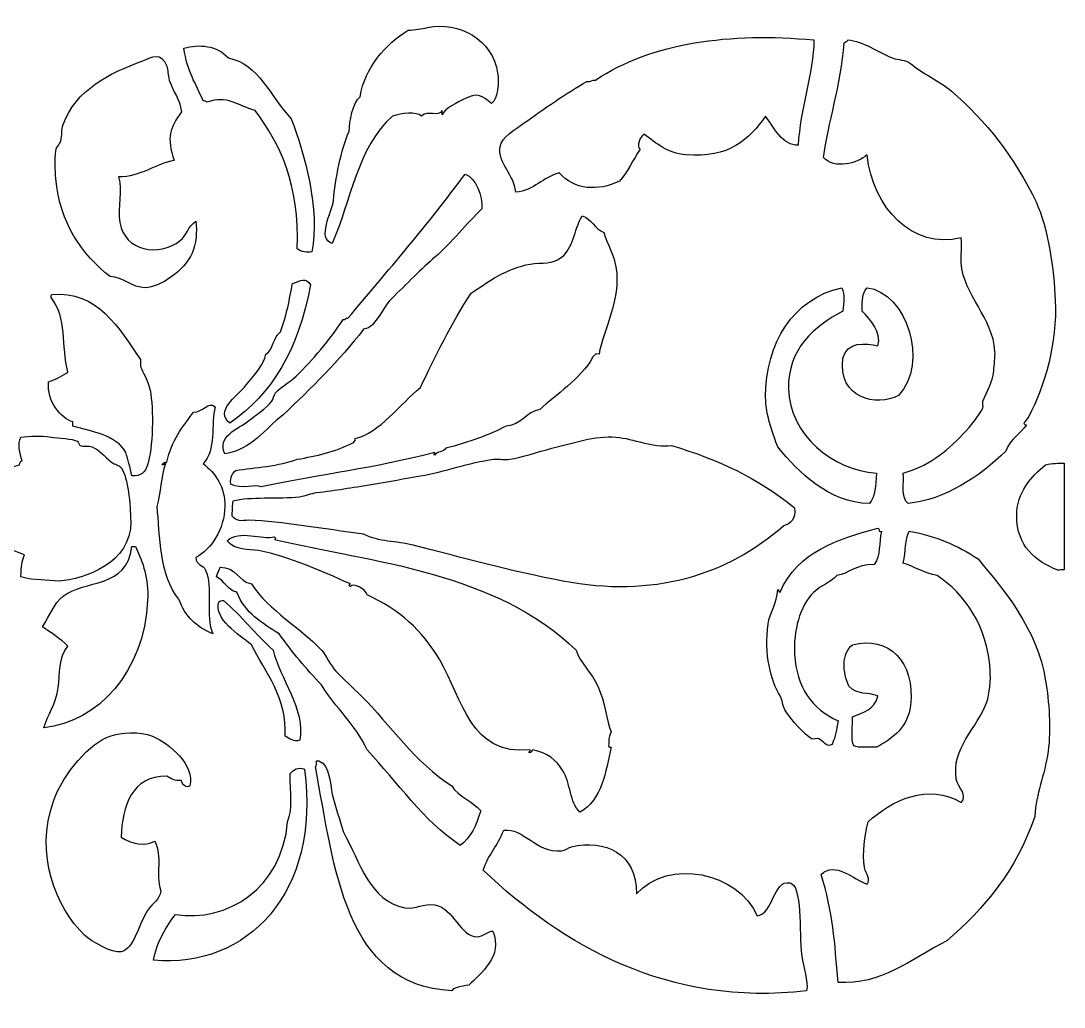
# Model space of a CAD drawing. Header units: centimetres. Extents: x -11.5 to 11.5, y -11.2 to 11.2.
# Drawn here: x 8.833 to 11.43, y 4.728 to 7.183 of the extents above; entities that cross this region are included whole.
import ezdxf

# ---------------------------------------------------------------- set-up
doc = ezdxf.new("R2010")
doc.units = ezdxf.units.CM
doc.header["$MEASUREMENT"] = 0
doc.layers.add('Layer 1', color=7, linetype='Continuous')

msp = doc.modelspace()

# ---------------------------------------------------------------- linework, layer by layer
at = {"layer": 'Layer 1'}
for points, knots in [([(9.84538, 7.16615), (9.82913, 7.16268), (9.81426, 7.16118), (9.79733, 7.15924), (9.79733, 7.15924), (9.74087, 7.12508), (9.68927, 7.0674), (9.67713, 6.9939), (9.67713, 6.9939), (9.65832, 6.9784), (9.65107, 6.93236), (9.65009, 6.9078), (9.65009, 6.9078), (9.62958, 6.86121), (9.61535, 6.78932), (9.61104, 6.73558), (9.61104, 6.73558), (9.60736, 6.70859), (9.56881, 6.63948), (9.60805, 6.62879), (9.60805, 6.62879), (9.65433, 6.73573), (9.66988, 6.86734), (9.75828, 6.94568), (9.75828, 6.94568), (9.78029, 6.95248), (9.81689, 6.95756), (9.83041, 6.94568), (9.83041, 6.94568), (9.84626, 6.96214), (9.87235, 6.94155), (9.8815, 6.95946), (9.8815, 6.95946), (9.8815, 6.95602), (9.8815, 6.95255), (9.8815, 6.94911), (9.8815, 6.94911), (9.88997, 6.96573), (9.91619, 6.9784), (9.94159, 6.99046), (9.94159, 6.99046), (9.9685, 7.00319), (9.98112, 6.9984), (10.00472, 6.97668), (10.00472, 6.97668), (10.02136, 6.99025), (10.023, 7.0301), (10.01972, 7.05246), (10.01972, 7.05246), (10.00734, 7.13641), (9.92309, 7.18271), (9.84538, 7.16615)], [0, 0, 0, 0, 0.0714286, 0.0714286, 0.0714286, 0.0714286, 0.1428571, 0.1428571, 0.1428571, 0.1428571, 0.2142857, 0.2142857, 0.2142857, 0.2142857, 0.2857143, 0.2857143, 0.2857143, 0.2857143, 0.3571429, 0.3571429, 0.3571429, 0.3571429, 0.4285714, 0.4285714, 0.4285714, 0.4285714, 0.5, 0.5, 0.5, 0.5, 0.5714286, 0.5714286, 0.5714286, 0.5714286, 0.6428571, 0.6428571, 0.6428571, 0.6428571, 0.7142857, 0.7142857, 0.7142857, 0.7142857, 0.7857143, 0.7857143, 0.7857143, 0.7857143, 0.8571429, 0.8571429, 0.8571429, 0.8571429, 1, 1, 1, 1]), ([(10.0257, 6.86995), (10.01969, 6.8286), (10.06115, 6.80026), (10.06478, 6.75628), (10.06478, 6.75628), (10.1114, 6.76028), (10.1319, 6.79417), (10.17299, 6.80451), (10.17299, 6.80451), (10.21114, 6.76202), (10.26869, 6.75757), (10.32322, 6.78385), (10.32322, 6.78385), (10.34404, 6.80589), (10.3565, 6.83759), (10.37434, 6.86307), (10.37434, 6.86307), (10.36336, 6.87135), (10.37516, 6.89395), (10.38334, 6.90096), (10.38334, 6.90096), (10.41607, 6.87776), (10.44187, 6.85336), (10.48856, 6.84929), (10.48856, 6.84929), (10.59574, 6.83998), (10.64527, 6.88752), (10.68687, 6.94573), (10.68687, 6.94573), (10.70732, 6.9162), (10.73024, 6.87167), (10.76799, 6.87342), (10.76799, 6.87342), (10.77201, 6.96012), (10.80662, 7.0532), (10.80707, 7.1352), (10.80707, 7.1352), (10.59919, 7.15457), (10.40321, 7.12919), (10.26317, 7.03532), (10.26317, 7.03532), (10.25367, 7.03699), (10.25256, 7.0291), (10.24214, 7.03188), (10.24214, 7.03188), (10.19362, 7.00484), (10.13136, 6.96097), (10.08585, 6.92856), (10.08585, 6.92856), (10.06345, 6.91254), (10.02898, 6.89246), (10.0257, 6.86995)], [0, 0, 0, 0, 0.0714286, 0.0714286, 0.0714286, 0.0714286, 0.1428571, 0.1428571, 0.1428571, 0.1428571, 0.2142857, 0.2142857, 0.2142857, 0.2142857, 0.2857143, 0.2857143, 0.2857143, 0.2857143, 0.3571429, 0.3571429, 0.3571429, 0.3571429, 0.4285714, 0.4285714, 0.4285714, 0.4285714, 0.5, 0.5, 0.5, 0.5, 0.5714286, 0.5714286, 0.5714286, 0.5714286, 0.6428571, 0.6428571, 0.6428571, 0.6428571, 0.7142857, 0.7142857, 0.7142857, 0.7142857, 0.7857143, 0.7857143, 0.7857143, 0.7857143, 0.8571429, 0.8571429, 0.8571429, 0.8571429, 1, 1, 1, 1]), ([(9.34958, 7.09037), (9.32161, 7.12183), (9.27616, 7.12574), (9.23843, 7.11447), (9.23843, 7.11447), (9.24751, 7.05534), (9.26783, 7.02845), (9.28648, 6.98361), (9.28648, 6.98361), (9.29003, 6.98305), (9.295, 6.98419), (9.29548, 6.98017), (9.29548, 6.98017), (9.34763, 6.99853), (9.37131, 6.97213), (9.41571, 6.95951), (9.41571, 6.95951), (9.47902, 6.87707), (9.52639, 6.77637), (9.52091, 6.61505), (9.52091, 6.61505), (9.52956, 6.60777), (9.54755, 6.60465), (9.55697, 6.60817), (9.55697, 6.60817), (9.57824, 6.71054), (9.53906, 6.85429), (9.50585, 6.93885), (9.50585, 6.93885), (9.45332, 6.99414), (9.42499, 7.07635), (9.34958, 7.09037)], [0, 0, 0, 0, 0.1111111, 0.1111111, 0.1111111, 0.1111111, 0.2222222, 0.2222222, 0.2222222, 0.2222222, 0.3333333, 0.3333333, 0.3333333, 0.3333333, 0.4444444, 0.4444444, 0.4444444, 0.4444444, 0.5555556, 0.5555556, 0.5555556, 0.5555556, 0.6666667, 0.6666667, 0.6666667, 0.6666667, 0.7777778, 0.7777778, 0.7777778, 0.7777778, 1, 1, 1, 1]), ([(11.14957, 7.00771), (11.1198, 7.03319), (11.07596, 7.05253), (11.04739, 7.07661), (11.04739, 7.07661), (11.03419, 7.08772), (11.01829, 7.08412), (11.00233, 7.09039), (11.00233, 7.09039), (10.96624, 7.10457), (10.9311, 7.13211), (10.89118, 7.13518), (10.89118, 7.13518), (10.89041, 7.13034), (10.88457, 7.13126), (10.88216, 7.12827), (10.88216, 7.12827), (10.8751, 7.02334), (10.84155, 6.92552), (10.83107, 6.84239), (10.83107, 6.84239), (10.85708, 6.81249), (10.91611, 6.82757), (10.93923, 6.84927), (10.93923, 6.84927), (10.95421, 6.71621), (11.05207, 6.61337), (11.17362, 6.6426), (11.17362, 6.6426), (11.17706, 6.61873), (11.17198, 6.5999), (11.17362, 6.58061), (11.17362, 6.58061), (11.18055, 6.4979), (11.2527, 6.4439), (11.25778, 6.36016), (11.25778, 6.36016), (11.25849, 6.34733), (11.25611, 6.32505), (11.25474, 6.31193), (11.25474, 6.31193), (11.25164, 6.28164), (11.23775, 6.26216), (11.22773, 6.23615), (11.22773, 6.23615), (11.22598, 6.23163), (11.22995, 6.22311), (11.22773, 6.21893), (11.22773, 6.21893), (11.2064, 6.17924), (11.15571, 6.12635), (11.11052, 6.09492), (11.11052, 6.09492), (11.08438, 6.07674), (11.05588, 6.06539), (11.02943, 6.05703), (11.02943, 6.05703), (11.03216, 6.03483), (11.02303, 5.99379), (11.04144, 5.98125), (11.04144, 5.98125), (11.13418, 5.99149), (11.21784, 6.04671), (11.28483, 6.11211), (11.28483, 6.11211), (11.2966, 6.1437), (11.32195, 6.1545), (11.33592, 6.17757), (11.33592, 6.17757), (11.33494, 6.17593), (11.32978, 6.1795), (11.32989, 6.18098), (11.32989, 6.18098), (11.33005, 6.18283), (11.34002, 6.19474), (11.34193, 6.1982), (11.34193, 6.1982), (11.38093, 6.27075), (11.41318, 6.38198), (11.40802, 6.48752), (11.40802, 6.48752), (11.40437, 6.56163), (11.39111, 6.66672), (11.35995, 6.73207), (11.35995, 6.73207), (11.30819, 6.84066), (11.23476, 6.93482), (11.14957, 7.00771)], [0, 0, 0, 0, 0.0434783, 0.0434783, 0.0434783, 0.0434783, 0.0869565, 0.0869565, 0.0869565, 0.0869565, 0.1304348, 0.1304348, 0.1304348, 0.1304348, 0.173913, 0.173913, 0.173913, 0.173913, 0.2173913, 0.2173913, 0.2173913, 0.2173913, 0.2608696, 0.2608696, 0.2608696, 0.2608696, 0.3043478, 0.3043478, 0.3043478, 0.3043478, 0.3478261, 0.3478261, 0.3478261, 0.3478261, 0.3913043, 0.3913043, 0.3913043, 0.3913043, 0.4347826, 0.4347826, 0.4347826, 0.4347826, 0.4782609, 0.4782609, 0.4782609, 0.4782609, 0.5217391, 0.5217391, 0.5217391, 0.5217391, 0.5652174, 0.5652174, 0.5652174, 0.5652174, 0.6086957, 0.6086957, 0.6086957, 0.6086957, 0.6521739, 0.6521739, 0.6521739, 0.6521739, 0.6956522, 0.6956522, 0.6956522, 0.6956522, 0.7391304, 0.7391304, 0.7391304, 0.7391304, 0.7826087, 0.7826087, 0.7826087, 0.7826087, 0.826087, 0.826087, 0.826087, 0.826087, 0.8695652, 0.8695652, 0.8695652, 0.8695652, 0.9130435, 0.9130435, 0.9130435, 0.9130435, 1, 1, 1, 1]), ([(9.20234, 7.03528), (9.19813, 7.04795), (9.19961, 7.06134), (9.19633, 7.06973), (9.19633, 7.06973), (9.18143, 7.10783), (9.15982, 7.09219), (9.13624, 7.08351), (9.13624, 7.08351), (9.05096, 7.05208), (8.96945, 7.01033), (8.93788, 6.92505), (8.93788, 6.92505), (8.9332, 6.9124), (8.93627, 6.89745), (8.93187, 6.88372), (8.93187, 6.88372), (8.92888, 6.87443), (8.92126, 6.86994), (8.91983, 6.85962), (8.91983, 6.85962), (8.91665, 6.83702), (8.91816, 6.80996), (8.91983, 6.79072), (8.91983, 6.79072), (8.92978, 6.67798), (8.98513, 6.60104), (9.05506, 6.54617), (9.05506, 6.54617), (9.08718, 6.54577), (9.10898, 6.51842), (9.14219, 6.5186), (9.14219, 6.5186), (9.17823, 6.51881), (9.24046, 6.56107), (9.25943, 6.6047), (9.25943, 6.6047), (9.26925, 6.62743), (9.27155, 6.65809), (9.26843, 6.68392), (9.26843, 6.68392), (9.24774, 6.66987), (9.24594, 6.6487), (9.22935, 6.63571), (9.22935, 6.63571), (9.17593, 6.59377), (9.09118, 6.6102), (9.07909, 6.68048), (9.07909, 6.68048), (9.07229, 6.72009), (9.08679, 6.76004), (9.0761, 6.79415), (9.0761, 6.79415), (9.12931, 6.79436), (9.16823, 6.82643), (9.21437, 6.83548), (9.21437, 6.83548), (9.19466, 6.89083), (9.20421, 6.91792), (9.23236, 6.95605), (9.23236, 6.95605), (9.22814, 6.99113), (9.21348, 7.002), (9.20234, 7.03528)], [0, 0, 0, 0, 0.0588235, 0.0588235, 0.0588235, 0.0588235, 0.1176471, 0.1176471, 0.1176471, 0.1176471, 0.1764706, 0.1764706, 0.1764706, 0.1764706, 0.2352941, 0.2352941, 0.2352941, 0.2352941, 0.2941176, 0.2941176, 0.2941176, 0.2941176, 0.3529412, 0.3529412, 0.3529412, 0.3529412, 0.4117647, 0.4117647, 0.4117647, 0.4117647, 0.4705882, 0.4705882, 0.4705882, 0.4705882, 0.5294118, 0.5294118, 0.5294118, 0.5294118, 0.5882353, 0.5882353, 0.5882353, 0.5882353, 0.6470588, 0.6470588, 0.6470588, 0.6470588, 0.7058824, 0.7058824, 0.7058824, 0.7058824, 0.7647059, 0.7647059, 0.7647059, 0.7647059, 0.8235294, 0.8235294, 0.8235294, 0.8235294, 0.8823529, 0.8823529, 0.8823529, 0.8823529, 1, 1, 1, 1]), ([(9.46682, 6.25683), (9.46227, 6.25194), (9.46158, 6.24082), (9.4578, 6.23617), (9.4578, 6.23617), (9.44237, 6.21746), (9.41779, 6.20143), (9.40068, 6.18794), (9.40068, 6.18794), (9.37322, 6.16632), (9.31996, 6.14913), (9.34059, 6.10528), (9.34059, 6.10528), (9.40793, 6.11536), (9.43933, 6.16664), (9.48481, 6.20172), (9.48481, 6.20172), (9.55619, 6.26802), (9.62496, 6.33729), (9.68618, 6.41527), (9.68618, 6.41527), (9.6952, 6.41696), (9.7015, 6.41982), (9.70719, 6.42562), (9.70719, 6.42562), (9.72412, 6.44292), (9.74077, 6.47682), (9.75526, 6.49105), (9.75526, 6.49105), (9.7918, 6.52695), (9.83289, 6.56802), (9.86345, 6.5944), (9.86345, 6.5944), (9.90581, 6.63094), (9.9424, 6.67915), (9.98063, 6.71494), (9.98063, 6.71494), (9.98137, 6.74711), (9.96756, 6.79156), (9.93859, 6.80106), (9.93859, 6.80106), (9.84617, 6.6762), (9.74616, 6.56008), (9.6471, 6.44284), (9.6471, 6.44284), (9.64136, 6.44361), (9.64043, 6.43895), (9.63509, 6.4394), (9.63509, 6.4394), (9.60056, 6.38759), (9.56098, 6.34015), (9.51788, 6.29819), (9.51788, 6.29819), (9.50219, 6.28289), (9.48119, 6.27254), (9.46682, 6.25683)], [0, 0, 0, 0, 0.0666667, 0.0666667, 0.0666667, 0.0666667, 0.1333333, 0.1333333, 0.1333333, 0.1333333, 0.2, 0.2, 0.2, 0.2, 0.2666667, 0.2666667, 0.2666667, 0.2666667, 0.3333333, 0.3333333, 0.3333333, 0.3333333, 0.4, 0.4, 0.4, 0.4, 0.4666667, 0.4666667, 0.4666667, 0.4666667, 0.5333333, 0.5333333, 0.5333333, 0.5333333, 0.6, 0.6, 0.6, 0.6, 0.6666667, 0.6666667, 0.6666667, 0.6666667, 0.7333333, 0.7333333, 0.7333333, 0.7333333, 0.8, 0.8, 0.8, 0.8, 0.8666667, 0.8666667, 0.8666667, 0.8666667, 1, 1, 1, 1]), ([(9.82742, 6.27061), (9.7767, 6.22788), (9.72548, 6.1575), (9.66512, 6.14316), (9.66512, 6.14316), (9.66538, 6.13697), (9.66263, 6.13469), (9.65909, 6.13281), (9.65909, 6.13281), (9.61424, 6.10926), (9.56813, 6.09998), (9.52087, 6.09148), (9.52087, 6.09148), (9.47613, 6.07502), (9.41464, 6.07047), (9.36762, 6.06391), (9.36762, 6.06391), (9.36066, 6.05576), (9.35233, 6.04928), (9.35555, 6.02946), (9.35555, 6.02946), (9.38, 6.01575), (9.42006, 6.0307), (9.43069, 6.02258), (9.43069, 6.02258), (9.59211, 6.05642), (9.70348, 6.06756), (9.86342, 6.10868), (9.86342, 6.10868), (9.86371, 6.10482), (9.85903, 6.10331), (9.86342, 6.1018), (9.86342, 6.1018), (9.86837, 6.1122), (9.88538, 6.10873), (9.89043, 6.11902), (9.89043, 6.11902), (9.94612, 6.13299), (10.00333, 6.15371), (10.04069, 6.17413), (10.04069, 6.17413), (10.07908, 6.17606), (10.08977, 6.20974), (10.12483, 6.21546), (10.12483, 6.21546), (10.16409, 6.25187), (10.22519, 6.29031), (10.25707, 6.34635), (10.25707, 6.34635), (10.26072, 6.35024), (10.26252, 6.35617), (10.27207, 6.35323), (10.27207, 6.35323), (10.2816, 6.41186), (10.32784, 6.48698), (10.31417, 6.57024), (10.31417, 6.57024), (10.30925, 6.60014), (10.29298, 6.62636), (10.28409, 6.65634), (10.28409, 6.65634), (10.26152, 6.66491), (10.2534, 6.69005), (10.23001, 6.69767), (10.23001, 6.69767), (10.20866, 6.65896), (10.20876, 6.61832), (10.17892, 6.59435), (10.17892, 6.59435), (10.15672, 6.57646), (10.13053, 6.58181), (10.10079, 6.57713), (10.10079, 6.57713), (10.04385, 6.56813), (9.99456, 6.5326), (9.95358, 6.50479), (9.95358, 6.50479), (9.90489, 6.43198), (9.8648, 6.34716), (9.82742, 6.27061)], [0, 0, 0, 0, 0.047619, 0.047619, 0.047619, 0.047619, 0.0952381, 0.0952381, 0.0952381, 0.0952381, 0.1428571, 0.1428571, 0.1428571, 0.1428571, 0.1904762, 0.1904762, 0.1904762, 0.1904762, 0.2380952, 0.2380952, 0.2380952, 0.2380952, 0.2857143, 0.2857143, 0.2857143, 0.2857143, 0.3333333, 0.3333333, 0.3333333, 0.3333333, 0.3809524, 0.3809524, 0.3809524, 0.3809524, 0.4285714, 0.4285714, 0.4285714, 0.4285714, 0.4761905, 0.4761905, 0.4761905, 0.4761905, 0.5238095, 0.5238095, 0.5238095, 0.5238095, 0.5714286, 0.5714286, 0.5714286, 0.5714286, 0.6190476, 0.6190476, 0.6190476, 0.6190476, 0.6666667, 0.6666667, 0.6666667, 0.6666667, 0.7142857, 0.7142857, 0.7142857, 0.7142857, 0.7619048, 0.7619048, 0.7619048, 0.7619048, 0.8095238, 0.8095238, 0.8095238, 0.8095238, 0.8571429, 0.8571429, 0.8571429, 0.8571429, 0.9047619, 0.9047619, 0.9047619, 0.9047619, 1, 1, 1, 1]), ([(9.55392, 6.52551), (9.54159, 6.54586), (9.5299, 6.53599), (9.50886, 6.52895), (9.50886, 6.52895), (9.50177, 6.49109), (9.49457, 6.44865), (9.47883, 6.40841), (9.47883, 6.40841), (9.46124, 6.3964), (9.46161, 6.36383), (9.44277, 6.3533), (9.44277, 6.3533), (9.43629, 6.32666), (9.41756, 6.3053), (9.39467, 6.27752), (9.39467, 6.27752), (9.36811, 6.24519), (9.31556, 6.21291), (9.35263, 6.18105), (9.35263, 6.18105), (9.45933, 6.25527), (9.52254, 6.36208), (9.55392, 6.52551)], [0, 0, 0, 0, 0.1428571, 0.1428571, 0.1428571, 0.1428571, 0.2857143, 0.2857143, 0.2857143, 0.2857143, 0.4285714, 0.4285714, 0.4285714, 0.4285714, 0.5714286, 0.5714286, 0.5714286, 0.5714286, 0.7142857, 0.7142857, 0.7142857, 0.7142857, 1, 1, 1, 1]), ([(8.96197, 6.18449), (8.96197, 6.18105), (8.96197, 6.17761), (8.96197, 6.17417), (8.96197, 6.17417), (9.01198, 6.15919), (9.06947, 6.15271), (9.09418, 6.10871), (9.09418, 6.10871), (9.09881, 6.09112), (9.10524, 6.07132), (9.10921, 6.05016), (9.10921, 6.05016), (9.13136, 6.04894), (9.14228, 6.05931), (9.14826, 6.07773), (9.14826, 6.07773), (9.16093, 6.11689), (9.16461, 6.21727), (9.15429, 6.26373), (9.15429, 6.26373), (9.1495, 6.28524), (9.13632, 6.31053), (9.13027, 6.32228), (9.13027, 6.32228), (9.13027, 6.32802), (9.13027, 6.33376), (9.13027, 6.3395), (9.13027, 6.3395), (9.07942, 6.41684), (9.02065, 6.5136), (8.9109, 6.5014), (8.9109, 6.5014), (8.90855, 6.50063), (8.90738, 6.49852), (8.90786, 6.49449), (8.90786, 6.49449), (8.94898, 6.44303), (8.93294, 6.37432), (8.94996, 6.30849), (8.94996, 6.30849), (8.93514, 6.29904), (8.91977, 6.29031), (8.90189, 6.28439), (8.90189, 6.28439), (8.89693, 6.23492), (8.93244, 6.1937), (8.96197, 6.18449)], [0, 0, 0, 0, 0.0769231, 0.0769231, 0.0769231, 0.0769231, 0.1538462, 0.1538462, 0.1538462, 0.1538462, 0.2307692, 0.2307692, 0.2307692, 0.2307692, 0.3076923, 0.3076923, 0.3076923, 0.3076923, 0.3846154, 0.3846154, 0.3846154, 0.3846154, 0.4615385, 0.4615385, 0.4615385, 0.4615385, 0.5384615, 0.5384615, 0.5384615, 0.5384615, 0.6153846, 0.6153846, 0.6153846, 0.6153846, 0.6923077, 0.6923077, 0.6923077, 0.6923077, 0.7692308, 0.7692308, 0.7692308, 0.7692308, 0.8461538, 0.8461538, 0.8461538, 0.8461538, 1, 1, 1, 1]), ([(10.68681, 6.24651), (10.6867, 6.20002), (10.70679, 6.15033), (10.71687, 6.1225), (10.71687, 6.1225), (10.77074, 6.05765), (10.84165, 5.98486), (10.94526, 5.98129), (10.94526, 5.98129), (10.96172, 6.00214), (10.95928, 6.02362), (10.96328, 6.05707), (10.96328, 6.05707), (10.85218, 6.06361), (10.74701, 6.1534), (10.74391, 6.26718), (10.74391, 6.26718), (10.74126, 6.36568), (10.80773, 6.4227), (10.87911, 6.46006), (10.87911, 6.46006), (10.88186, 6.4835), (10.88406, 6.50099), (10.87617, 6.51861), (10.87617, 6.51861), (10.75552, 6.49135), (10.68724, 6.38134), (10.68681, 6.24651)], [0, 0, 0, 0, 0.125, 0.125, 0.125, 0.125, 0.25, 0.25, 0.25, 0.25, 0.375, 0.375, 0.375, 0.375, 0.5, 0.5, 0.5, 0.5, 0.625, 0.625, 0.625, 0.625, 0.75, 0.75, 0.75, 0.75, 1, 1, 1, 1]), ([(10.87911, 6.34295), (10.86625, 6.24302), (10.96317, 6.22135), (11.01738, 6.24995), (11.01738, 6.24995), (11.0944, 6.33202), (11.03778, 6.50678), (10.93925, 6.51861), (10.93925, 6.51861), (10.92642, 6.50218), (10.92748, 6.49096), (10.92726, 6.46006), (10.92726, 6.46006), (10.94732, 6.43979), (10.9765, 6.40791), (10.96634, 6.37396), (10.96634, 6.37396), (10.93576, 6.38139), (10.88919, 6.38462), (10.87911, 6.34295)], [0, 0, 0, 0, 0.1666667, 0.1666667, 0.1666667, 0.1666667, 0.3333333, 0.3333333, 0.3333333, 0.3333333, 0.5, 0.5, 0.5, 0.5, 0.6666667, 0.6666667, 0.6666667, 0.6666667, 1, 1, 1, 1]), ([(9.26243, 6.20865), (9.23573, 6.17267), (9.20748, 6.13846), (9.19634, 6.08461), (9.19634, 6.08461), (9.1907, 6.08413), (9.18631, 6.08236), (9.18433, 6.07773), (9.18433, 6.07773), (9.18848, 6.07757), (9.19092, 6.07937), (9.19333, 6.08117), (9.19333, 6.08117), (9.18256, 6.0499), (9.18182, 6.00709), (9.1723, 5.97438), (9.1723, 5.97438), (9.17802, 5.90323), (9.17841, 5.79827), (9.22643, 5.74361), (9.22643, 5.74361), (9.24119, 5.69969), (9.27114, 5.6732), (9.31054, 5.65751), (9.31054, 5.65751), (9.29144, 5.70032), (9.31197, 5.77369), (9.2925, 5.81594), (9.2925, 5.81594), (9.28636, 5.82933), (9.26967, 5.82753), (9.26848, 5.84695), (9.26848, 5.84695), (9.30682, 5.86777), (9.33965, 5.91675), (9.34061, 5.97437), (9.34061, 5.97437), (9.3414, 6.02218), (9.31727, 6.05671), (9.28653, 6.08116), (9.28653, 6.08116), (9.31968, 6.11278), (9.30537, 6.17951), (9.31659, 6.22237), (9.31659, 6.22237), (9.29915, 6.23669), (9.28555, 6.20836), (9.26243, 6.20865)], [0, 0, 0, 0, 0.0769231, 0.0769231, 0.0769231, 0.0769231, 0.1538462, 0.1538462, 0.1538462, 0.1538462, 0.2307692, 0.2307692, 0.2307692, 0.2307692, 0.3076923, 0.3076923, 0.3076923, 0.3076923, 0.3846154, 0.3846154, 0.3846154, 0.3846154, 0.4615385, 0.4615385, 0.4615385, 0.4615385, 0.5384615, 0.5384615, 0.5384615, 0.5384615, 0.6153846, 0.6153846, 0.6153846, 0.6153846, 0.6923077, 0.6923077, 0.6923077, 0.6923077, 0.7692308, 0.7692308, 0.7692308, 0.7692308, 0.8461538, 0.8461538, 0.8461538, 0.8461538, 1, 1, 1, 1]), ([(8.82973, 6.07773), (8.79652, 6.06985), (8.77441, 6.04931), (8.75459, 6.02606), (8.75459, 6.02606), (8.7262, 6.00468), (8.68786, 5.99465), (8.66746, 5.96404), (8.66746, 5.96404), (8.67095, 5.96348), (8.67074, 5.95859), (8.67045, 5.95372), (8.67045, 5.95372), (8.72398, 5.92983), (8.77123, 5.87588), (8.84177, 5.85384), (8.84177, 5.85384), (8.83502, 5.83371), (8.83365, 5.82952), (8.83275, 5.79873), (8.83275, 5.79873), (8.86963, 5.78907), (8.89577, 5.79164), (8.9289, 5.78838), (8.9289, 5.78838), (8.98941, 5.79259), (9.10908, 5.83368), (9.1062, 5.93649), (9.1062, 5.93649), (9.10496, 5.98097), (9.10096, 6.04423), (9.08215, 6.07082), (9.08215, 6.07082), (9.07726, 6.07773), (9.06633, 6.0777), (9.05813, 6.0846), (9.05813, 6.0846), (9.04207, 6.09817), (9.02672, 6.11609), (9.01006, 6.12251), (9.01006, 6.12251), (9.00043, 6.12621), (8.98971, 6.12272), (8.98, 6.12595), (8.98, 6.12595), (8.97815, 6.12656), (8.97648, 6.13489), (8.97397, 6.1363), (8.97397, 6.1363), (8.96172, 6.14318), (8.92492, 6.14418), (8.90785, 6.14665), (8.90785, 6.14665), (8.88229, 6.15033), (8.8553, 6.1502), (8.83276, 6.14665), (8.83276, 6.14665), (8.82403, 6.13056), (8.83019, 6.10588), (8.83572, 6.0881), (8.83572, 6.0881), (8.83195, 6.08665), (8.8296, 6.0836), (8.82973, 6.07773)], [0, 0, 0, 0, 0.0588235, 0.0588235, 0.0588235, 0.0588235, 0.1176471, 0.1176471, 0.1176471, 0.1176471, 0.1764706, 0.1764706, 0.1764706, 0.1764706, 0.2352941, 0.2352941, 0.2352941, 0.2352941, 0.2941176, 0.2941176, 0.2941176, 0.2941176, 0.3529412, 0.3529412, 0.3529412, 0.3529412, 0.4117647, 0.4117647, 0.4117647, 0.4117647, 0.4705882, 0.4705882, 0.4705882, 0.4705882, 0.5294118, 0.5294118, 0.5294118, 0.5294118, 0.5882353, 0.5882353, 0.5882353, 0.5882353, 0.6470588, 0.6470588, 0.6470588, 0.6470588, 0.7058824, 0.7058824, 0.7058824, 0.7058824, 0.7647059, 0.7647059, 0.7647059, 0.7647059, 0.8235294, 0.8235294, 0.8235294, 0.8235294, 0.8823529, 0.8823529, 0.8823529, 0.8823529, 1, 1, 1, 1]), ([(10.75894, 5.97097), (10.66374, 6.04648), (10.57204, 6.08993), (10.45242, 6.12596), (10.45242, 6.12596), (10.40167, 6.12022), (10.36058, 6.14303), (10.3142, 6.14662), (10.3142, 6.14662), (10.26202, 6.15069), (10.20644, 6.13196), (10.15489, 6.11905), (10.15489, 6.11905), (10.11742, 6.10968), (10.08234, 6.09696), (10.04972, 6.09148), (10.04972, 6.09148), (10.03668, 6.08928), (10.02337, 6.09301), (10.01064, 6.09148), (10.01064, 6.09148), (9.94714, 6.08386), (9.88771, 6.05973), (9.82736, 6.05015), (9.82736, 6.05015), (9.78886, 6.04404), (9.74925, 6.03541), (9.71015, 6.02949), (9.71015, 6.02949), (9.65284, 6.02081), (9.61903, 6.01438), (9.56889, 6.00883), (9.56889, 6.00883), (9.55421, 6.00719), (9.54338, 6.00034), (9.52682, 5.99848), (9.52682, 5.99848), (9.47462, 5.99269), (9.40183, 5.99925), (9.36153, 5.98813), (9.36153, 5.98813), (9.35939, 5.97469), (9.3601, 5.97196), (9.35854, 5.95024), (9.35854, 5.95024), (9.36976, 5.93675), (9.38058, 5.93799), (9.40061, 5.93989), (9.40061, 5.93989), (9.48099, 5.93722), (9.58653, 5.9179), (9.68612, 5.90544), (9.68612, 5.90544), (9.72438, 5.88509), (9.76714, 5.88877), (9.80931, 5.87787), (9.80931, 5.87787), (9.92866, 5.84707), (10.0577, 5.81207), (10.18192, 5.78831), (10.18192, 5.78831), (10.40486, 5.74566), (10.59118, 5.80133), (10.73183, 5.92611), (10.73183, 5.92611), (10.74939, 5.93139), (10.76235, 5.94181), (10.75894, 5.97097)], [0, 0, 0, 0, 0.0555556, 0.0555556, 0.0555556, 0.0555556, 0.1111111, 0.1111111, 0.1111111, 0.1111111, 0.1666667, 0.1666667, 0.1666667, 0.1666667, 0.2222222, 0.2222222, 0.2222222, 0.2222222, 0.2777778, 0.2777778, 0.2777778, 0.2777778, 0.3333333, 0.3333333, 0.3333333, 0.3333333, 0.3888889, 0.3888889, 0.3888889, 0.3888889, 0.4444444, 0.4444444, 0.4444444, 0.4444444, 0.5, 0.5, 0.5, 0.5, 0.5555556, 0.5555556, 0.5555556, 0.5555556, 0.6111111, 0.6111111, 0.6111111, 0.6111111, 0.6666667, 0.6666667, 0.6666667, 0.6666667, 0.7222222, 0.7222222, 0.7222222, 0.7222222, 0.7777778, 0.7777778, 0.7777778, 0.7777778, 0.8333333, 0.8333333, 0.8333333, 0.8333333, 0.8888889, 0.8888889, 0.8888889, 0.8888889, 1, 1, 1, 1]), ([(11.38396, 6.07773), (11.34774, 6.04796), (11.31183, 6.01068), (11.31183, 5.95028), (11.31183, 5.95028), (11.31183, 5.87646), (11.35967, 5.83595), (11.41401, 5.81595), (11.41401, 5.81595), (11.41959, 5.81579), (11.42467, 5.81645), (11.42999, 5.81674), (11.42999, 5.81674), (11.42999, 5.81674), (11.42999, 6.08209), (11.42999, 6.08209), (11.42999, 6.08209), (11.41561, 6.08241), (11.4005, 6.08146), (11.38396, 6.07773)], [0, 0, 0, 0, 0.1666667, 0.1666667, 0.1666667, 0.1666667, 0.3333333, 0.3333333, 0.3333333, 0.3333333, 0.5, 0.5, 0.5, 0.5, 0.6666667, 0.6666667, 0.6666667, 0.6666667, 1, 1, 1, 1]), ([(10.86411, 5.80219), (10.89348, 5.80637), (10.91139, 5.83047), (10.95724, 5.82976), (10.95724, 5.82976), (10.97436, 5.85209), (10.96788, 5.88268), (10.97531, 5.91242), (10.97531, 5.91242), (10.9656, 5.90816), (10.97301, 5.92356), (10.96327, 5.9193), (10.96327, 5.9193), (10.86683, 5.89252), (10.76642, 5.86241), (10.7229, 5.76087), (10.7229, 5.76087), (10.71893, 5.7609), (10.72015, 5.7669), (10.71687, 5.76775), (10.71687, 5.76775), (10.71623, 5.73259), (10.69668, 5.71049), (10.69285, 5.68165), (10.69285, 5.68165), (10.68293, 5.60733), (10.69949, 5.53909), (10.72291, 5.50253), (10.72291, 5.50253), (10.72881, 5.4933), (10.729, 5.47837), (10.73492, 5.46811), (10.73492, 5.46811), (10.75024, 5.44152), (10.78577, 5.40522), (10.80104, 5.39577), (10.80104, 5.39577), (10.80564, 5.39291), (10.81414, 5.39802), (10.81906, 5.39577), (10.81906, 5.39577), (10.83142, 5.39011), (10.83933, 5.37262), (10.85213, 5.38199), (10.85213, 5.38199), (10.86181, 5.40369), (10.86253, 5.4166), (10.86711, 5.44054), (10.86711, 5.44054), (10.80213, 5.47033), (10.76345, 5.52486), (10.75895, 5.60588), (10.75895, 5.60588), (10.75572, 5.66467), (10.77125, 5.72555), (10.80702, 5.76087), (10.80702, 5.76087), (10.82537, 5.77896), (10.84651, 5.78272), (10.86411, 5.80219)], [0, 0, 0, 0, 0.0625, 0.0625, 0.0625, 0.0625, 0.125, 0.125, 0.125, 0.125, 0.1875, 0.1875, 0.1875, 0.1875, 0.25, 0.25, 0.25, 0.25, 0.3125, 0.3125, 0.3125, 0.3125, 0.375, 0.375, 0.375, 0.375, 0.4375, 0.4375, 0.4375, 0.4375, 0.5, 0.5, 0.5, 0.5, 0.5625, 0.5625, 0.5625, 0.5625, 0.625, 0.625, 0.625, 0.625, 0.6875, 0.6875, 0.6875, 0.6875, 0.75, 0.75, 0.75, 0.75, 0.8125, 0.8125, 0.8125, 0.8125, 0.875, 0.875, 0.875, 0.875, 1, 1, 1, 1]), ([(9.4247, 5.86419), (9.50328, 5.84871), (9.57652, 5.815), (9.65309, 5.78151), (9.65309, 5.78151), (9.65007, 5.78148), (9.64933, 5.77548), (9.65309, 5.77463), (9.65309, 5.77463), (9.65984, 5.78595), (9.69124, 5.76857), (9.69519, 5.75397), (9.69519, 5.75397), (9.77549, 5.71688), (9.83156, 5.66642), (9.87548, 5.5921), (9.87548, 5.5921), (9.93393, 5.49315), (9.95099, 5.35366), (10.10085, 5.36821), (10.10085, 5.36821), (10.10085, 5.36474), (10.09842, 5.36411), (10.09789, 5.3613), (10.09789, 5.3613), (10.10376, 5.36027), (10.10382, 5.36596), (10.10691, 5.36821), (10.10691, 5.36821), (10.14385, 5.36067), (10.16522, 5.34416), (10.18203, 5.31654), (10.18203, 5.31654), (10.20129, 5.28484), (10.19936, 5.23799), (10.2241, 5.21322), (10.2241, 5.21322), (10.28088, 5.24396), (10.28808, 5.31495), (10.30223, 5.37512), (10.30223, 5.37512), (10.29315, 5.37165), (10.29691, 5.38279), (10.2962, 5.38888), (10.2962, 5.38888), (10.29588, 5.39957), (10.29988, 5.40534), (10.30223, 5.41301), (10.30223, 5.41301), (10.29136, 5.44016), (10.28723, 5.48723), (10.26916, 5.52668), (10.26916, 5.52668), (10.25355, 5.56073), (10.22503, 5.58478), (10.21505, 5.61624), (10.21505, 5.61624), (10.01775, 5.8097), (9.70761, 5.83582), (9.46379, 5.89178), (9.46379, 5.89178), (9.46683, 5.89183), (9.4676, 5.89784), (9.46379, 5.89869), (9.46379, 5.89869), (9.43482, 5.88983), (9.37531, 5.91819), (9.34658, 5.88834), (9.34658, 5.88834), (9.36771, 5.8631), (9.39877, 5.86929), (9.4247, 5.86419)], [0, 0, 0, 0, 0.0526316, 0.0526316, 0.0526316, 0.0526316, 0.1052632, 0.1052632, 0.1052632, 0.1052632, 0.1578947, 0.1578947, 0.1578947, 0.1578947, 0.2105263, 0.2105263, 0.2105263, 0.2105263, 0.2631579, 0.2631579, 0.2631579, 0.2631579, 0.3157895, 0.3157895, 0.3157895, 0.3157895, 0.3684211, 0.3684211, 0.3684211, 0.3684211, 0.4210526, 0.4210526, 0.4210526, 0.4210526, 0.4736842, 0.4736842, 0.4736842, 0.4736842, 0.5263158, 0.5263158, 0.5263158, 0.5263158, 0.5789474, 0.5789474, 0.5789474, 0.5789474, 0.6315789, 0.6315789, 0.6315789, 0.6315789, 0.6842105, 0.6842105, 0.6842105, 0.6842105, 0.7368421, 0.7368421, 0.7368421, 0.7368421, 0.7894737, 0.7894737, 0.7894737, 0.7894737, 0.8421053, 0.8421053, 0.8421053, 0.8421053, 0.8947368, 0.8947368, 0.8947368, 0.8947368, 1, 1, 1, 1]), ([(11.04445, 5.91239), (11.03233, 5.89215), (11.03736, 5.86315), (11.02942, 5.83317), (11.02942, 5.83317), (11.05797, 5.82343), (11.08242, 5.80896), (11.11353, 5.80216), (11.11353, 5.80216), (11.18306, 5.7566), (11.23852, 5.67704), (11.24577, 5.56792), (11.24577, 5.56792), (11.24746, 5.54268), (11.24521, 5.50773), (11.23675, 5.48526), (11.23675, 5.48526), (11.21386, 5.42435), (11.14822, 5.37054), (11.16161, 5.29582), (11.16161, 5.29582), (11.16563, 5.27336), (11.19151, 5.25605), (11.17365, 5.23727), (11.17365, 5.23727), (11.09279, 5.28688), (10.99826, 5.24248), (10.94227, 5.18906), (10.94227, 5.18906), (10.93391, 5.1544), (10.92666, 5.11236), (10.93322, 5.07539), (10.93322, 5.07539), (10.93642, 5.05753), (10.94976, 5.04806), (10.93925, 5.03406), (10.93925, 5.03406), (10.90716, 5.04536), (10.85871, 5.09232), (10.82508, 5.05816), (10.82508, 5.05816), (10.85437, 4.96574), (10.85887, 4.88869), (10.86712, 4.7895), (10.86712, 4.7895), (10.97512, 4.78278), (11.04489, 4.84541), (11.13758, 4.89282), (11.13758, 4.89282), (11.23077, 4.97315), (11.31144, 5.06787), (11.35697, 5.20283), (11.35697, 5.20283), (11.36044, 5.26112), (11.38099, 5.30176), (11.39002, 5.3647), (11.39002, 5.3647), (11.39777, 5.41881), (11.39224, 5.4898), (11.38399, 5.54038), (11.38399, 5.54038), (11.36293, 5.67), (11.27892, 5.76779), (11.21571, 5.84349), (11.21571, 5.84349), (11.16245, 5.87845), (11.11419, 5.8999), (11.04445, 5.91239)], [0, 0, 0, 0, 0.0555556, 0.0555556, 0.0555556, 0.0555556, 0.1111111, 0.1111111, 0.1111111, 0.1111111, 0.1666667, 0.1666667, 0.1666667, 0.1666667, 0.2222222, 0.2222222, 0.2222222, 0.2222222, 0.2777778, 0.2777778, 0.2777778, 0.2777778, 0.3333333, 0.3333333, 0.3333333, 0.3333333, 0.3888889, 0.3888889, 0.3888889, 0.3888889, 0.4444444, 0.4444444, 0.4444444, 0.4444444, 0.5, 0.5, 0.5, 0.5, 0.5555556, 0.5555556, 0.5555556, 0.5555556, 0.6111111, 0.6111111, 0.6111111, 0.6111111, 0.6666667, 0.6666667, 0.6666667, 0.6666667, 0.7222222, 0.7222222, 0.7222222, 0.7222222, 0.7777778, 0.7777778, 0.7777778, 0.7777778, 0.8333333, 0.8333333, 0.8333333, 0.8333333, 0.8888889, 0.8888889, 0.8888889, 0.8888889, 1, 1, 1, 1]), ([(9.10921, 5.87453), (9.09685, 5.76811), (8.99097, 5.79309), (8.93789, 5.75052), (8.93789, 5.75052), (8.91429, 5.73158), (8.90532, 5.70342), (8.8868, 5.67474), (8.8868, 5.67474), (8.90823, 5.65913), (8.93125, 5.64532), (8.9499, 5.62651), (8.9499, 5.62651), (8.92601, 5.59833), (8.93035, 5.55719), (8.92588, 5.52319), (8.92588, 5.52319), (8.9204, 5.48157), (8.89918, 5.4554), (8.88982, 5.42331), (8.88982, 5.42331), (9.02658, 5.43897), (9.13919, 5.56137), (9.14827, 5.74018), (9.14827, 5.74018), (9.1511, 5.79625), (9.13726, 5.83315), (9.11821, 5.87454), (9.11821, 5.87454), (9.11521, 5.87453), (9.11217, 5.87453), (9.10921, 5.87453)], [0, 0, 0, 0, 0.1111111, 0.1111111, 0.1111111, 0.1111111, 0.2222222, 0.2222222, 0.2222222, 0.2222222, 0.3333333, 0.3333333, 0.3333333, 0.3333333, 0.4444444, 0.4444444, 0.4444444, 0.4444444, 0.5555556, 0.5555556, 0.5555556, 0.5555556, 0.6666667, 0.6666667, 0.6666667, 0.6666667, 0.7777778, 0.7777778, 0.7777778, 0.7777778, 1, 1, 1, 1]), ([(9.31952, 5.79873), (9.34, 5.79005), (9.3468, 5.76571), (9.37061, 5.76084), (9.37061, 5.76084), (9.39051, 5.70898), (9.43342, 5.68356), (9.47578, 5.65749), (9.47578, 5.65749), (9.5074, 5.61103), (9.54386, 5.57018), (9.581, 5.53004), (9.581, 5.53004), (9.6159, 5.47247), (9.66604, 5.43236), (9.69517, 5.36817), (9.69517, 5.36817), (9.77074, 5.28715), (9.83408, 5.19212), (9.92655, 5.13049), (9.92655, 5.13049), (9.95269, 5.14875), (9.96624, 5.18145), (9.97767, 5.21661), (9.97767, 5.21661), (9.95716, 5.24138), (9.92248, 5.24982), (9.90554, 5.2786), (9.90554, 5.2786), (9.81497, 5.33594), (9.75319, 5.42994), (9.68014, 5.50249), (9.68014, 5.50249), (9.659, 5.52347), (9.63738, 5.543), (9.61701, 5.56451), (9.61701, 5.56451), (9.60296, 5.5793), (9.59471, 5.60118), (9.58097, 5.61618), (9.58097, 5.61618), (9.52575, 5.67629), (9.45376, 5.7108), (9.40664, 5.78152), (9.40664, 5.78152), (9.37439, 5.78813), (9.36746, 5.82383), (9.32856, 5.82285), (9.32856, 5.82285), (9.32704, 5.81312), (9.32127, 5.80823), (9.31952, 5.79873)], [0, 0, 0, 0, 0.0714286, 0.0714286, 0.0714286, 0.0714286, 0.1428571, 0.1428571, 0.1428571, 0.1428571, 0.2142857, 0.2142857, 0.2142857, 0.2142857, 0.2857143, 0.2857143, 0.2857143, 0.2857143, 0.3571429, 0.3571429, 0.3571429, 0.3571429, 0.4285714, 0.4285714, 0.4285714, 0.4285714, 0.5, 0.5, 0.5, 0.5, 0.5714286, 0.5714286, 0.5714286, 0.5714286, 0.6428571, 0.6428571, 0.6428571, 0.6428571, 0.7142857, 0.7142857, 0.7142857, 0.7142857, 0.7857143, 0.7857143, 0.7857143, 0.7857143, 0.8571429, 0.8571429, 0.8571429, 0.8571429, 1, 1, 1, 1]), ([(9.49082, 5.40262), (9.50265, 5.39606), (9.5123, 5.38669), (9.52688, 5.3923), (9.52688, 5.3923), (9.54238, 5.46792), (9.47671, 5.54713), (9.46076, 5.61619), (9.46076, 5.61619), (9.41798, 5.65553), (9.3812, 5.70181), (9.3376, 5.74017), (9.3376, 5.74017), (9.33233, 5.74043), (9.32823, 5.73943), (9.32556, 5.73673), (9.32556, 5.73673), (9.31342, 5.69217), (9.37448, 5.65653), (9.40665, 5.62994), (9.40665, 5.62994), (9.44174, 5.56208), (9.49621, 5.49607), (9.49082, 5.40262)], [0, 0, 0, 0, 0.1428571, 0.1428571, 0.1428571, 0.1428571, 0.2857143, 0.2857143, 0.2857143, 0.2857143, 0.4285714, 0.4285714, 0.4285714, 0.4285714, 0.5714286, 0.5714286, 0.5714286, 0.5714286, 0.7142857, 0.7142857, 0.7142857, 0.7142857, 1, 1, 1, 1]), ([(10.90615, 5.37854), (10.91978, 5.37116), (10.94481, 5.3769), (10.96325, 5.3751), (10.96325, 5.3751), (11.00603, 5.39738), (11.04151, 5.42773), (11.04739, 5.47842), (11.04739, 5.47842), (11.06025, 5.58883), (10.9922, 5.65328), (10.90319, 5.62997), (10.90319, 5.62997), (10.87451, 5.60764), (10.8788, 5.56163), (10.89414, 5.52665), (10.89414, 5.52665), (10.91634, 5.50318), (10.93957, 5.51329), (10.96632, 5.50252), (10.96632, 5.50252), (10.95899, 5.46953), (10.93047, 5.46093), (10.90319, 5.45085), (10.90319, 5.45085), (10.90493, 5.43376), (10.89771, 5.39201), (10.90615, 5.37854)], [0, 0, 0, 0, 0.125, 0.125, 0.125, 0.125, 0.25, 0.25, 0.25, 0.25, 0.375, 0.375, 0.375, 0.375, 0.5, 0.5, 0.5, 0.5, 0.625, 0.625, 0.625, 0.625, 0.75, 0.75, 0.75, 0.75, 1, 1, 1, 1]), ([(9.19633, 5.30274), (9.20673, 5.29742), (9.21506, 5.28975), (9.23237, 5.29239), (9.23237, 5.29239), (9.23375, 5.28159), (9.24653, 5.27244), (9.25343, 5.27861), (9.25343, 5.27861), (9.26589, 5.33124), (9.20387, 5.3832), (9.16027, 5.40262), (9.16027, 5.40262), (9.13082, 5.41574), (9.08005, 5.4108), (9.0551, 5.40262), (9.0551, 5.40262), (9.00618, 5.38661), (8.93911, 5.31158), (8.91384, 5.24075), (8.91384, 5.24075), (8.86709, 5.10952), (8.91881, 4.97651), (8.99197, 4.90666), (8.99197, 4.90666), (9.00732, 4.892), (9.06095, 4.86113), (9.08211, 4.86531), (9.08211, 4.86531), (9.11447, 4.87174), (9.12688, 4.9372), (9.14823, 4.96866), (9.14823, 4.96866), (9.16159, 4.98835), (9.17794, 4.99483), (9.18128, 5.01687), (9.18128, 5.01687), (9.16731, 5.06473), (9.18604, 5.09945), (9.16625, 5.14088), (9.16625, 5.14088), (9.14143, 5.12704), (9.10926, 5.13419), (9.08211, 5.15123), (9.08211, 5.15123), (9.08532, 5.22768), (9.10863, 5.30472), (9.19633, 5.30274)], [0, 0, 0, 0, 0.0769231, 0.0769231, 0.0769231, 0.0769231, 0.1538462, 0.1538462, 0.1538462, 0.1538462, 0.2307692, 0.2307692, 0.2307692, 0.2307692, 0.3076923, 0.3076923, 0.3076923, 0.3076923, 0.3846154, 0.3846154, 0.3846154, 0.3846154, 0.4615385, 0.4615385, 0.4615385, 0.4615385, 0.5384615, 0.5384615, 0.5384615, 0.5384615, 0.6153846, 0.6153846, 0.6153846, 0.6153846, 0.6923077, 0.6923077, 0.6923077, 0.6923077, 0.7692308, 0.7692308, 0.7692308, 0.7692308, 0.8461538, 0.8461538, 0.8461538, 0.8461538, 1, 1, 1, 1]), ([(9.53889, 5.31996), (9.52344, 5.32655), (9.51185, 5.31943), (9.50283, 5.30961), (9.50283, 5.30961), (9.50323, 5.25812), (9.51077, 5.22505), (9.49682, 5.18907), (9.49682, 5.18907), (9.48319, 5.02333), (9.34632, 4.93856), (9.21734, 4.95827), (9.21734, 4.95827), (9.19742, 4.93345), (9.16826, 4.88527), (9.16329, 4.84463), (9.16329, 4.84463), (9.3966, 4.82366), (9.58017, 5.01416), (9.53889, 5.31996)], [0, 0, 0, 0, 0.1666667, 0.1666667, 0.1666667, 0.1666667, 0.3333333, 0.3333333, 0.3333333, 0.3333333, 0.5, 0.5, 0.5, 0.5, 0.6666667, 0.6666667, 0.6666667, 0.6666667, 1, 1, 1, 1]), ([(9.94759, 4.78265), (9.97826, 4.81257), (10.03379, 4.85475), (10.0077, 4.91698), (10.0077, 4.91698), (9.99725, 4.91838), (9.98312, 4.90338), (9.96862, 4.9032), (9.96862, 4.9032), (9.92708, 4.90272), (9.91086, 4.97366), (9.86342, 4.98242), (9.86342, 4.98242), (9.83453, 4.98776), (9.81659, 4.97054), (9.78828, 4.97554), (9.78828, 4.97554), (9.70163, 4.99075), (9.67745, 5.08934), (9.63506, 5.16498), (9.63506, 5.16498), (9.62662, 5.19604), (9.61593, 5.2247), (9.60802, 5.25798), (9.60802, 5.25798), (9.60188, 5.28349), (9.60344, 5.32929), (9.57492, 5.34066), (9.57492, 5.34066), (9.57294, 5.34066), (9.57095, 5.34066), (9.56891, 5.34066), (9.56891, 5.34066), (9.56838, 5.3355), (9.56999, 5.32796), (9.56592, 5.32688), (9.56592, 5.32688), (9.61399, 5.07285), (9.639, 4.78173), (9.90551, 4.7689), (9.90551, 4.7689), (9.91174, 4.77741), (9.92881, 4.77998), (9.94759, 4.78265)], [0, 0, 0, 0, 0.0833333, 0.0833333, 0.0833333, 0.0833333, 0.1666667, 0.1666667, 0.1666667, 0.1666667, 0.25, 0.25, 0.25, 0.25, 0.3333333, 0.3333333, 0.3333333, 0.3333333, 0.4166667, 0.4166667, 0.4166667, 0.4166667, 0.5, 0.5, 0.5, 0.5, 0.5833333, 0.5833333, 0.5833333, 0.5833333, 0.6666667, 0.6666667, 0.6666667, 0.6666667, 0.75, 0.75, 0.75, 0.75, 0.8333333, 0.8333333, 0.8333333, 0.8333333, 1, 1, 1, 1]), ([(10.78897, 4.76886), (10.79347, 4.79283), (10.7805, 4.82707), (10.77696, 4.85498), (10.77696, 4.85498), (10.76897, 4.91732), (10.77921, 5.03204), (10.74693, 5.03752), (10.74693, 5.03752), (10.70565, 5.04453), (10.70576, 4.95992), (10.66576, 4.95486), (10.66576, 4.95486), (10.61911, 5.06395), (10.4443, 5.09953), (10.36533, 5.00997), (10.36533, 5.00997), (10.36567, 5.11146), (10.28675, 5.14673), (10.20301, 5.12707), (10.20301, 5.12707), (10.19544, 5.1253), (10.18729, 5.11725), (10.17899, 5.11672), (10.17899, 5.11672), (10.11358, 5.11254), (10.08496, 5.17519), (10.03474, 5.16839), (10.03474, 5.16839), (10.0213, 5.13098), (9.99574, 5.10746), (9.98368, 5.06851), (9.98368, 5.06851), (10.18236, 4.88173), (10.44403, 4.72804), (10.78897, 4.76886)], [0, 0, 0, 0, 0.1, 0.1, 0.1, 0.1, 0.2, 0.2, 0.2, 0.2, 0.3, 0.3, 0.3, 0.3, 0.4, 0.4, 0.4, 0.4, 0.5, 0.5, 0.5, 0.5, 0.6, 0.6, 0.6, 0.6, 0.7, 0.7, 0.7, 0.7, 0.8, 0.8, 0.8, 0.8, 1, 1, 1, 1])]:
    msp.add_open_spline(points, degree=3, knots=knots, dxfattribs=at)

doc.saveas('drawing.dxf')
